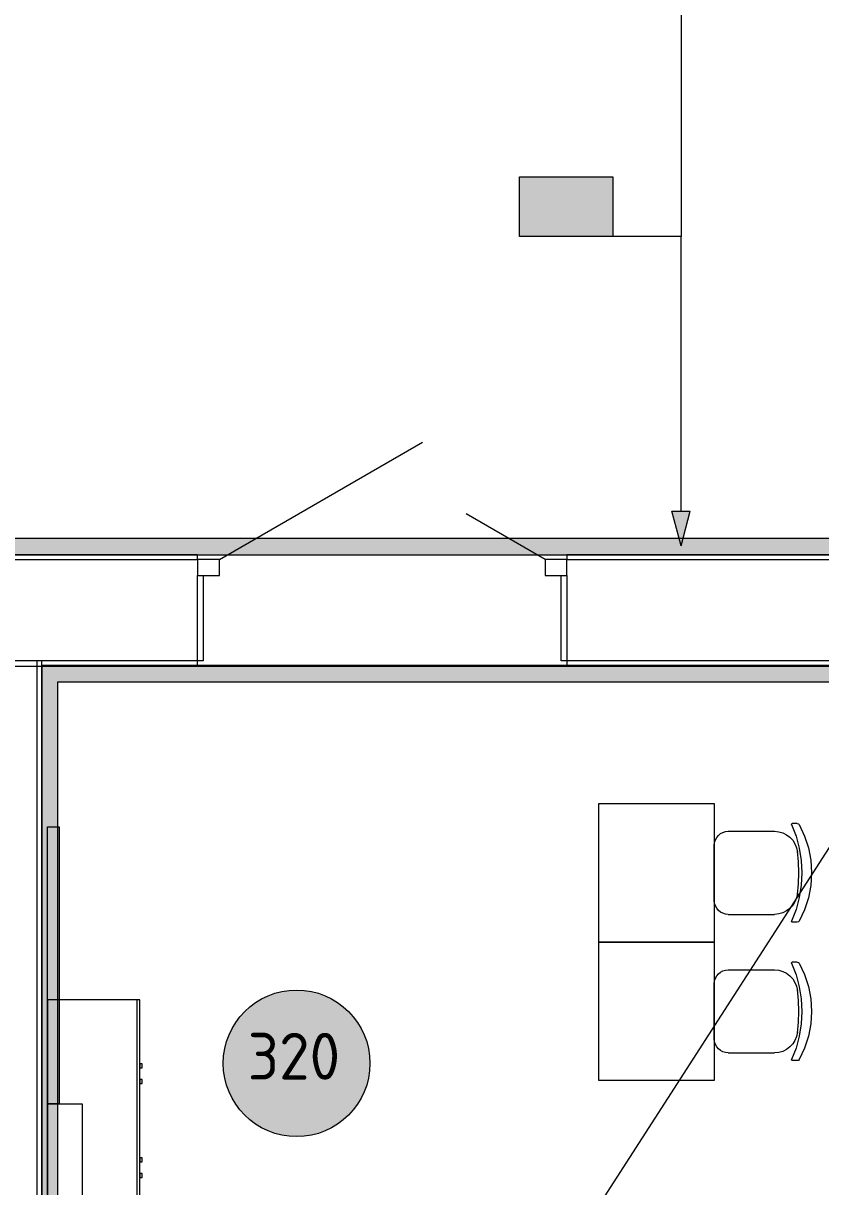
# Model space of a CAD drawing. Header units: millimetres. Extents: x 0 to 1189, y 0 to 841.
# Drawn here: x 633.6 to 668.1, y 348.3 to 398.7 of the extents above; entities that cross this region are included whole.
import ezdxf

# ---------------------------------------------------------------- set-up
doc = ezdxf.new("R2010")
doc.units = ezdxf.units.MM

msp = doc.modelspace()

# ---------------------------------------------------------------- hatches: boundary and pattern name
at = {"true_color": 0x0077b0}
h = msp.add_hatch(color=144, dxfattribs=at)
h.paths.add_polyline_path([(656.274354, 390.676603), (656.274354, 391.483583), (656.244864, 391.640266), (656.155843, 391.771317), (656.027203, 391.85772), (655.870865, 391.887072), (655.714389, 391.85772), (655.58313, 391.771317), (655.495694, 391.640266), (655.467375, 391.483583), (655.467375, 390.676603), (655.495694, 390.520265), (655.58313, 390.391625), (655.714389, 390.302604), (655.870865, 390.273114), (656.027203, 390.302604), (656.155843, 390.391625), (656.244864, 390.520265)])
h.paths.add_polyline_path([(656.474997, 390.676603), (656.463843, 390.555948), (656.430417, 390.443922), (656.37477, 390.340887), (656.296954, 390.247207), (656.205185, 390.169907), (656.103133, 390.115397), (655.991469, 390.083108), (655.870865, 390.072471), (655.749132, 390.083108), (655.637425, 390.115397), (655.535226, 390.169907), (655.442019, 390.247207), (655.364289, 390.340887), (655.308832, 390.443922), (655.275595, 390.555948), (655.264528, 390.676603), (655.264528, 391.483583), (655.275595, 391.605315), (655.308832, 391.717022), (655.364289, 391.819221), (655.442019, 391.912428), (655.535226, 391.990244), (655.637425, 392.045891), (655.749132, 392.079317), (655.870865, 392.090471), (655.991521, 392.07936), (656.103547, 392.046236), (656.206581, 391.991407), (656.300262, 391.915184), (656.376166, 391.821546), (656.430831, 391.7184), (656.463895, 391.605746), (656.474997, 391.483583)])
h = msp.add_hatch(color=144, dxfattribs=at)
h.paths.add_polyline_path([(656.274354, 390.676603), (656.274354, 391.483583), (656.244864, 391.640266), (656.155843, 391.771317), (656.027203, 391.85772), (655.870865, 391.887072), (655.714389, 391.85772), (655.58313, 391.771317), (655.495694, 391.640266), (655.467375, 391.483583), (655.467375, 390.676603), (655.495694, 390.520265), (655.58313, 390.391625), (655.714389, 390.302604), (655.870865, 390.273114), (656.027203, 390.302604), (656.155843, 390.391625), (656.244864, 390.520265)])
h.paths.add_polyline_path([(656.474997, 390.676603), (656.463843, 390.555948), (656.430417, 390.443922), (656.37477, 390.340887), (656.296954, 390.247207), (656.205185, 390.169907), (656.103133, 390.115397), (655.991469, 390.083108), (655.870865, 390.072471), (655.749132, 390.083108), (655.637425, 390.115397), (655.535226, 390.169907), (655.442019, 390.247207), (655.364289, 390.340887), (655.308832, 390.443922), (655.275595, 390.555948), (655.264528, 390.676603), (655.264528, 391.483583), (655.275595, 391.605315), (655.308832, 391.717022), (655.364289, 391.819221), (655.442019, 391.912428), (655.535226, 391.990244), (655.637425, 392.045891), (655.749132, 392.079317), (655.870865, 392.090471), (655.991521, 392.07936), (656.103547, 392.046236), (656.206581, 391.991407), (656.300262, 391.915184), (656.376166, 391.821546), (656.430831, 391.7184), (656.463895, 391.605746), (656.474997, 391.483583)])
h = msp.add_hatch(color=144, dxfattribs=at)
h.dxf.hatch_style = 2
h.paths.add_polyline_path([(658.697474, 391.745961), (658.465964, 391.514451), (658.395408, 391.483583), (658.319272, 391.50887), (658.293985, 391.585006), (658.322097, 391.655562), (658.717318, 392.050783), (658.758108, 392.080135), (658.798898, 392.090471), (658.875034, 392.064908), (658.900321, 391.988496), (658.900321, 390.171139), (658.875034, 390.09638), (658.798898, 390.072471), (658.722761, 390.09638), (658.697474, 390.171139)])
h = msp.add_hatch(color=144, dxfattribs=at)
h.dxf.hatch_style = 2
h.paths.add_polyline_path([(658.697474, 391.745961), (658.465964, 391.514451), (658.395408, 391.483583), (658.319272, 391.50887), (658.293985, 391.585006), (658.322097, 391.655562), (658.717318, 392.050783), (658.758108, 392.080135), (658.798898, 392.090471), (658.875034, 392.064908), (658.900321, 391.988496), (658.900321, 390.171139), (658.875034, 390.09638), (658.798898, 390.072471), (658.722761, 390.09638), (658.697474, 390.171139)])
at = {"true_color": 0xffffff}
h = msp.add_hatch(color=7, dxfattribs=at)
h.dxf.hatch_style = 2
h.paths.add_polyline_path([(655.062001, 392.07237), (659.103007, 392.07237), (659.103007, 389.484366), (655.062001, 389.484366)])
h = msp.add_hatch(color=7, dxfattribs=at)
h.dxf.hatch_style = 2
h.paths.add_polyline_path([(655.062001, 392.07237), (659.103007, 392.07237), (659.103007, 389.484366), (655.062001, 389.484366)])
at = {"true_color": 0x0077b0}
h = msp.add_hatch(color=144, dxfattribs=at)
h.dxf.hatch_style = 2
h.paths.add_polyline_path([(657.787895, 390.574629), (656.980915, 390.574629), (656.904779, 390.600191), (656.879492, 390.676603), (656.904779, 390.75274), (656.980915, 390.778027), (657.787895, 390.778027), (657.864031, 390.75274), (657.889318, 390.676603), (657.864031, 390.600191)])
h = msp.add_hatch(color=144, dxfattribs=at)
h.dxf.hatch_style = 2
h.paths.add_polyline_path([(657.787895, 390.574629), (656.980915, 390.574629), (656.904779, 390.600191), (656.879492, 390.676603), (656.904779, 390.75274), (656.980915, 390.778027), (657.787895, 390.778027), (657.864031, 390.75274), (657.889318, 390.676603), (657.864031, 390.600191)])
h = msp.add_hatch(color=144, dxfattribs=at)
h.dxf.hatch_style = 2
h.paths.add_polyline_path([(662.057011, 376.092345), (661.657011, 377.585348), (662.457012, 377.585348)])
at = {"true_color": 0xf1d696}
h = msp.add_hatch(color=41, dxfattribs=at)
h.dxf.hatch_style = 2
h.paths.add_polyline_path([(703.533075, 376.404346), (703.518075, 375.704345), (520.082795, 375.704345), (520.082795, 376.404346)])
h = msp.add_hatch(color=41, dxfattribs=at)
h.dxf.hatch_style = 2
h.paths.add_polyline_path([(635.07697, 370.204336), (634.376969, 370.204336), (634.376969, 370.904337)])
h = msp.add_hatch(color=41, dxfattribs=at)
h.dxf.hatch_style = 2
h.paths.add_polyline_path([(635.07697, 370.904337), (635.07697, 370.204336), (634.376969, 370.904337)])
h = msp.add_hatch(color=41, dxfattribs=at)
h.dxf.hatch_style = 2
h.paths.add_polyline_path([(635.07697, 370.204336), (635.07697, 370.904337), (705.461078, 370.904337), (705.461078, 370.204336)])
h = msp.add_hatch(color=41, dxfattribs=at)
h.dxf.hatch_style = 2
h.paths.add_polyline_path([(635.07697, 312.804249), (634.376969, 312.804249), (634.376969, 370.204336), (635.07697, 370.204336)])
at = {"true_color": 0x999999}
h = msp.add_hatch(color=253, dxfattribs=at)
h.dxf.hatch_style = 2
h.paths.add_polyline_path([(634.62697, 363.924327), (635.12697, 363.924327), (635.12697, 351.924308), (634.62697, 351.924308)])
at = {"true_color": 0xffffff}
h = msp.add_hatch(color=7, dxfattribs=at)
edge = h.paths.add_edge_path()
edge.add_arc((645.411486, 353.673311), 3.176255, 0, 360)

# ---------------------------------------------------------------- linework, layer by layer
at = {"color": 144, "lineweight": 0, "true_color": 0x0077b0}
for points in [[(662.066011, 412.713401), (662.066011, 389.484366)], [(655.062001, 392.07237), (659.103007, 392.07237)], [(655.062001, 389.484366), (655.062001, 392.07237)], [(655.062001, 392.07237), (659.103007, 392.07237)], [(655.062001, 389.484366), (655.062001, 392.07237)], [(659.103007, 392.07237), (659.103007, 389.484366)], [(659.103007, 392.07237), (659.103007, 389.484366)], [(659.103007, 389.484366), (655.062001, 389.484366)], [(659.103007, 389.484366), (655.062001, 389.484366)], [(662.066011, 389.484366), (659.103007, 389.484366)], [(662.057011, 389.484366), (659.103007, 389.484366)], [(662.057011, 377.585348), (662.057011, 389.484366)], [(661.657011, 377.585348), (662.457012, 377.585348)], [(662.057011, 376.092345), (661.657011, 377.585348)], [(662.057011, 376.092345), (662.457012, 377.585348)], [(672.287027, 368.948334), (656.956004, 345.132298)]]:
    msp.add_lwpolyline(points, dxfattribs=at)
at = {"color": 7, "lineweight": 0}
for points in [[(642.066981, 375.504344), (650.856994, 380.579352)], [(656.167002, 375.504344), (652.745997, 377.479347)], [(703.533075, 376.404346), (520.082795, 376.404346)], [(520.082795, 375.704345), (704.219076, 375.704345)], [(641.116979, 375.704345), (570.916872, 375.704345)], [(570.916872, 375.504344), (641.116979, 375.504344)], [(641.116979, 375.504344), (641.116979, 375.704345)], [(641.116979, 375.504344), (641.116979, 374.804343)], [(642.066981, 375.504344), (641.116979, 375.504344)], [(642.066981, 374.804343), (642.066981, 375.504344)], [(656.167002, 375.504344), (656.167002, 374.804343)], [(657.117004, 375.504344), (656.167002, 375.504344)], [(718.445098, 375.704345), (657.117004, 375.704345)], [(657.117004, 375.704345), (657.117004, 375.504344)], [(657.117004, 374.804343), (657.117004, 375.504344)], [(657.117004, 375.504344), (718.454098, 375.504344)], [(641.116979, 371.104338), (641.116979, 374.804343)], [(641.116979, 374.804343), (642.066981, 374.804343)], [(641.36698, 374.804343), (641.36698, 371.104338)], [(656.167002, 374.804343), (657.117004, 374.804343)], [(656.867004, 371.104338), (656.867004, 374.804343)], [(657.117004, 374.804343), (657.117004, 371.104338)], [(641.116979, 371.104338), (570.916872, 371.104338)], [(634.176969, 311.871247), (634.176969, 371.104338)], [(634.376969, 312.004247), (634.376969, 371.104338)], [(641.116979, 370.904337), (641.116979, 371.104338)], [(641.36698, 371.104338), (641.116979, 371.104338)], [(657.117004, 371.104338), (656.867004, 371.104338)], [(657.117004, 371.104338), (657.117004, 370.904337)], [(718.500098, 371.104338), (657.117004, 371.104338)], [(198.085303, 370.871337), (863.72632, 370.871337)], [(634.376969, 370.904337), (641.116979, 370.904337)], [(634.376969, 370.904337), (634.376969, 370.204336)], [(705.461078, 370.904337), (634.376969, 370.904337)], [(657.117004, 370.904337), (718.377098, 370.904337)], [(634.376969, 370.204336), (634.376969, 312.804249)], [(635.07697, 370.204336), (705.461078, 370.204336)], [(635.07697, 312.804249), (635.07697, 370.204336)], [(642.234981, 353.673311), (642.251379, 353.99803), (642.299509, 354.313371), (642.377773, 354.617737), (642.484575, 354.909532), (642.618319, 355.187159), (642.777408, 355.449021), (642.960245, 355.693522), (643.165233, 355.919064), (643.390775, 356.124053), (643.635276, 356.306889), (643.897139, 356.465978), (644.174765, 356.599722), (644.46656, 356.706524), (644.770926, 356.784788), (645.086267, 356.832918), (645.410986, 356.849316), (645.735881, 356.832918), (646.051376, 356.784788), (646.355875, 356.706524), (646.647785, 356.599722), (646.925509, 356.465978), (647.187452, 356.306889), (647.432019, 356.124053), (647.657614, 355.919064), (647.862644, 355.693522), (648.045512, 355.449021), (648.204622, 355.187159), (648.338381, 354.909532), (648.445193, 354.617737), (648.523462, 354.313371), (648.571593, 353.99803), (648.587991, 353.673311)], [(648.587991, 353.673311), (648.571593, 353.348592), (648.523462, 353.033251), (648.445193, 352.728885), (648.338381, 352.43709), (648.204622, 352.159464), (648.045512, 351.897601), (647.862644, 351.6531), (647.657614, 351.427558), (647.432019, 351.222569), (647.187452, 351.039733), (646.925509, 350.880644), (646.647785, 350.7469), (646.355875, 350.640098), (646.051376, 350.561834), (645.735881, 350.513704), (645.410986, 350.497306), (645.086267, 350.513704), (644.770926, 350.561834), (644.46656, 350.640098), (644.174765, 350.7469), (643.897139, 350.880644), (643.635276, 351.039733), (643.390775, 351.222569), (643.165233, 351.427558), (642.960245, 351.6531), (642.777408, 351.897601), (642.618319, 352.159464), (642.484575, 352.43709), (642.377773, 352.728885), (642.299509, 353.033251), (642.251379, 353.348592), (642.234981, 353.673311)]]:
    msp.add_lwpolyline(points, dxfattribs=at)
at = {"color": 253, "lineweight": 0, "true_color": 0x999999}
for points in [[(658.497006, 358.924319), (658.497006, 364.924328)], [(658.497006, 364.924328), (663.497014, 364.924328)], [(663.497014, 364.924328), (663.497014, 358.924319)], [(634.62697, 363.924327), (635.12697, 363.924327)], [(634.62697, 351.924308), (634.62697, 363.924327)], [(635.12697, 363.924327), (635.12697, 351.924308)], [(666.844019, 364.016327), (666.841019, 364.029327), (666.849644, 364.050702), (666.871019, 364.059327)], [(666.844019, 364.016327), (666.841019, 364.029327), (666.849644, 364.050702), (666.871019, 364.059327)], [(666.844019, 364.016327), (667.034378, 363.512685), (667.171394, 362.9932), (667.254223, 362.462278), (667.282019, 361.924324), (667.254223, 361.38651), (667.171394, 360.855822), (667.034378, 360.336384), (666.844019, 359.83232)], [(666.844019, 364.016327), (667.034378, 363.512685), (667.171394, 362.9932), (667.254223, 362.462278), (667.282019, 361.924324), (667.254223, 361.38651), (667.171394, 360.855822), (667.034378, 360.336384), (666.844019, 359.83232)], [(667.087019, 364.059327), (666.871019, 364.059327)], [(667.087019, 364.059327), (666.871019, 364.059327)], [(667.087019, 364.059327), (667.135894, 364.046702), (667.172019, 364.012327)], [(667.087019, 364.059327), (667.135894, 364.046702), (667.172019, 364.012327)], [(667.172019, 364.012327), (667.405738, 363.519295), (667.57477, 363.002825), (667.677426, 362.469106), (667.71202, 361.924324), (667.677426, 361.379963), (667.57477, 360.846197), (667.405738, 360.329493), (667.172019, 359.83632)], [(667.172019, 364.012327), (667.405738, 363.519295), (667.57477, 363.002825), (667.677426, 362.469106), (667.71202, 361.924324), (667.677426, 361.379963), (667.57477, 360.846197), (667.405738, 360.329493), (667.172019, 359.83632)], [(663.497014, 363.124325), (663.509219, 363.245427), (663.544217, 363.358138), (663.599582, 363.460068), (663.672889, 363.548826), (663.761711, 363.622022), (663.863624, 363.677264), (663.9762, 363.712162), (664.097015, 363.724326)], [(663.497014, 363.124325), (663.509219, 363.245427), (663.544217, 363.358138), (663.599582, 363.460068), (663.672889, 363.548826), (663.761711, 363.622022), (663.863624, 363.677264), (663.9762, 363.712162), (664.097015, 363.724326)], [(664.097015, 363.724326), (666.100018, 363.724326)], [(664.097015, 363.724326), (666.100018, 363.724326)], [(666.100018, 363.724326), (666.288254, 363.706613), (666.465159, 363.655561), (666.627274, 363.574297), (666.771144, 363.465951), (666.89331, 363.333652), (666.990316, 363.180529), (667.058705, 363.00971), (667.095019, 362.824325)], [(666.100018, 363.724326), (666.288254, 363.706613), (666.465159, 363.655561), (666.627274, 363.574297), (666.771144, 363.465951), (666.89331, 363.333652), (666.990316, 363.180529), (667.058705, 363.00971), (667.095019, 362.824325)], [(663.497014, 360.723322), (663.497014, 363.124325)], [(663.497014, 360.723322), (663.497014, 363.124325)], [(667.090019, 362.865325), (667.131894, 362.395949), (667.146019, 361.924324), (667.131894, 361.453073), (667.090019, 360.983322)], [(667.090019, 362.865325), (667.131894, 362.395949), (667.146019, 361.924324), (667.131894, 361.453073), (667.090019, 360.983322)], [(667.095019, 361.024322), (667.058705, 360.838937), (666.990316, 360.668119), (666.89331, 360.514995), (666.771144, 360.382696), (666.627274, 360.27435), (666.465159, 360.193087), (666.288254, 360.142034), (666.100018, 360.124321)], [(667.095019, 361.024322), (667.058705, 360.838937), (666.990316, 360.668119), (666.89331, 360.514995), (666.771144, 360.382696), (666.627274, 360.27435), (666.465159, 360.193087), (666.288254, 360.142034), (666.100018, 360.124321)], [(664.097015, 360.124321), (663.9762, 360.136526), (663.863624, 360.171524), (663.761711, 360.226889), (663.672889, 360.300196), (663.599582, 360.389019), (663.544217, 360.490931), (663.509219, 360.603507), (663.497014, 360.724322)], [(664.097015, 360.124321), (663.9762, 360.136526), (663.863624, 360.171524), (663.761711, 360.226889), (663.672889, 360.300196), (663.599582, 360.389019), (663.544217, 360.490931), (663.509219, 360.603507), (663.497014, 360.724322)], [(664.097015, 360.124321), (666.100018, 360.124321)], [(664.097015, 360.124321), (666.100018, 360.124321)], [(666.871019, 359.78932), (666.849644, 359.79832), (666.841019, 359.81932), (666.844019, 359.83232)], [(666.871019, 359.78932), (666.849644, 359.79832), (666.841019, 359.81932), (666.844019, 359.83232)], [(667.172019, 359.83632), (667.135894, 359.801945), (667.087019, 359.78932)], [(667.172019, 359.83632), (667.135894, 359.801945), (667.087019, 359.78932)], [(667.087019, 359.78932), (666.871019, 359.78932)], [(667.087019, 359.78932), (666.871019, 359.78932)], [(658.497006, 352.92431), (658.497006, 358.924319)], [(658.497006, 358.924319), (663.497014, 358.924319)], [(663.497014, 358.924319), (658.497006, 358.924319)], [(663.497014, 358.924319), (663.497014, 352.92431)], [(666.844019, 358.016318), (666.841019, 358.029318), (666.849644, 358.050693), (666.871019, 358.059318)], [(666.844019, 358.016318), (666.841019, 358.029318), (666.849644, 358.050693), (666.871019, 358.059318)], [(666.844019, 358.016318), (667.034378, 357.512676), (667.171394, 356.993191), (667.254223, 356.462268), (667.282019, 355.924314), (667.254223, 355.386501), (667.171394, 354.855813), (667.034378, 354.336375), (666.844019, 353.832311)], [(666.844019, 358.016318), (667.034378, 357.512676), (667.171394, 356.993191), (667.254223, 356.462268), (667.282019, 355.924314), (667.254223, 355.386501), (667.171394, 354.855813), (667.034378, 354.336375), (666.844019, 353.832311)], [(667.087019, 358.059318), (666.871019, 358.059318)], [(667.087019, 358.059318), (666.871019, 358.059318)], [(667.087019, 358.059318), (667.135894, 358.046693), (667.172019, 358.012318)], [(667.087019, 358.059318), (667.135894, 358.046693), (667.172019, 358.012318)], [(667.172019, 358.012318), (667.405738, 357.519286), (667.57477, 357.002816), (667.677426, 356.469097), (667.71202, 355.924314), (667.677426, 355.379954), (667.57477, 354.846188), (667.405738, 354.329484), (667.172019, 353.836311)], [(667.172019, 358.012318), (667.405738, 357.519286), (667.57477, 357.002816), (667.677426, 356.469097), (667.71202, 355.924314), (667.677426, 355.379954), (667.57477, 354.846188), (667.405738, 354.329484), (667.172019, 353.836311)], [(663.497014, 357.124316), (663.509219, 357.245418), (663.544217, 357.358129), (663.599582, 357.460059), (663.672889, 357.548817), (663.761711, 357.622012), (663.863624, 357.677255), (663.9762, 357.712153), (664.097015, 357.724317)], [(663.497014, 357.124316), (663.509219, 357.245418), (663.544217, 357.358129), (663.599582, 357.460059), (663.672889, 357.548817), (663.761711, 357.622012), (663.863624, 357.677255), (663.9762, 357.712153), (664.097015, 357.724317)], [(664.097015, 357.724317), (666.100018, 357.724317)], [(664.097015, 357.724317), (666.100018, 357.724317)], [(666.100018, 357.724317), (666.288254, 357.706604), (666.465159, 357.655551), (666.627274, 357.574288), (666.771144, 357.465942), (666.89331, 357.333643), (666.990316, 357.18052), (667.058705, 357.009701), (667.095019, 356.824316)], [(666.100018, 357.724317), (666.288254, 357.706604), (666.465159, 357.655551), (666.627274, 357.574288), (666.771144, 357.465942), (666.89331, 357.333643), (666.990316, 357.18052), (667.058705, 357.009701), (667.095019, 356.824316)], [(663.497014, 354.723313), (663.497014, 357.124316)], [(663.497014, 354.723313), (663.497014, 357.124316)], [(667.090019, 356.865316), (667.131894, 356.39594), (667.146019, 355.924314), (667.131894, 355.453064), (667.090019, 354.983313)], [(667.090019, 356.865316), (667.131894, 356.39594), (667.146019, 355.924314), (667.131894, 355.453064), (667.090019, 354.983313)], [(638.626976, 356.424315), (634.62697, 356.424315)], [(634.62697, 356.424315), (634.62697, 341.924293)], [(638.506975, 341.924293), (638.506975, 356.424315)], [(638.626976, 341.924293), (638.626976, 356.424315)], [(667.095019, 355.024313), (667.058705, 354.838928), (666.990316, 354.668109), (666.89331, 354.514986), (666.771144, 354.382687), (666.627274, 354.274341), (666.465159, 354.193077), (666.288254, 354.142025), (666.100018, 354.124312)], [(667.095019, 355.024313), (667.058705, 354.838928), (666.990316, 354.668109), (666.89331, 354.514986), (666.771144, 354.382687), (666.627274, 354.274341), (666.465159, 354.193077), (666.288254, 354.142025), (666.100018, 354.124312)], [(664.097015, 354.124312), (663.9762, 354.136517), (663.863624, 354.171515), (663.761711, 354.22688), (663.672889, 354.300187), (663.599582, 354.389009), (663.544217, 354.490922), (663.509219, 354.603498), (663.497014, 354.724313)], [(664.097015, 354.124312), (663.9762, 354.136517), (663.863624, 354.171515), (663.761711, 354.22688), (663.672889, 354.300187), (663.599582, 354.389009), (663.544217, 354.490922), (663.509219, 354.603498), (663.497014, 354.724313)], [(664.097015, 354.124312), (666.100018, 354.124312)], [(664.097015, 354.124312), (666.100018, 354.124312)], [(666.871019, 353.789311), (666.849644, 353.798311), (666.841019, 353.819311), (666.844019, 353.832311)], [(666.871019, 353.789311), (666.849644, 353.798311), (666.841019, 353.819311), (666.844019, 353.832311)], [(667.087019, 353.789311), (666.871019, 353.789311)], [(667.087019, 353.789311), (666.871019, 353.789311)], [(667.172019, 353.836311), (667.135894, 353.801936), (667.087019, 353.789311)], [(667.172019, 353.836311), (667.135894, 353.801936), (667.087019, 353.789311)], [(638.626976, 353.653311), (638.626976, 353.479311)], [(638.728976, 353.653311), (638.626976, 353.653311)], [(638.626976, 353.479311), (638.728976, 353.479311)], [(638.728976, 353.479311), (638.728976, 353.653311)], [(638.626976, 352.97631), (638.626976, 352.80231)], [(638.728976, 352.97631), (638.626976, 352.97631)], [(638.626976, 352.80231), (638.728976, 352.80231)], [(638.728976, 352.80231), (638.728976, 352.97631)], [(663.497014, 352.92431), (658.497006, 352.92431)], [(634.62697, 331.924278), (634.62697, 351.924308)], [(634.62697, 351.924308), (636.126972, 351.924308)], [(635.12697, 351.924308), (634.62697, 351.924308)], [(636.126972, 351.924308), (636.126972, 331.924278)], [(638.626976, 349.583305), (638.626976, 349.409305)], [(638.728976, 349.583305), (638.626976, 349.583305)], [(638.626976, 349.409305), (638.728976, 349.409305)], [(638.728976, 349.409305), (638.728976, 349.583305)], [(638.626976, 348.906304), (638.626976, 348.732303)], [(638.728976, 348.906304), (638.626976, 348.906304)], [(638.728976, 348.732303), (638.728976, 348.906304)], [(638.626976, 348.732303), (638.728976, 348.732303)]]:
    msp.add_lwpolyline(points, dxfattribs=at)

# ---------------------------------------------------------------- texts
at = {"color": 7, "insert": (643.291656, 354.994076), "char_height": 2.026853, "attachment_point": 1}
msp.add_mtext('{\\fGOSTCommon|b0|i0|c0;320}', dxfattribs=at)

doc.saveas('drawing.dxf')
